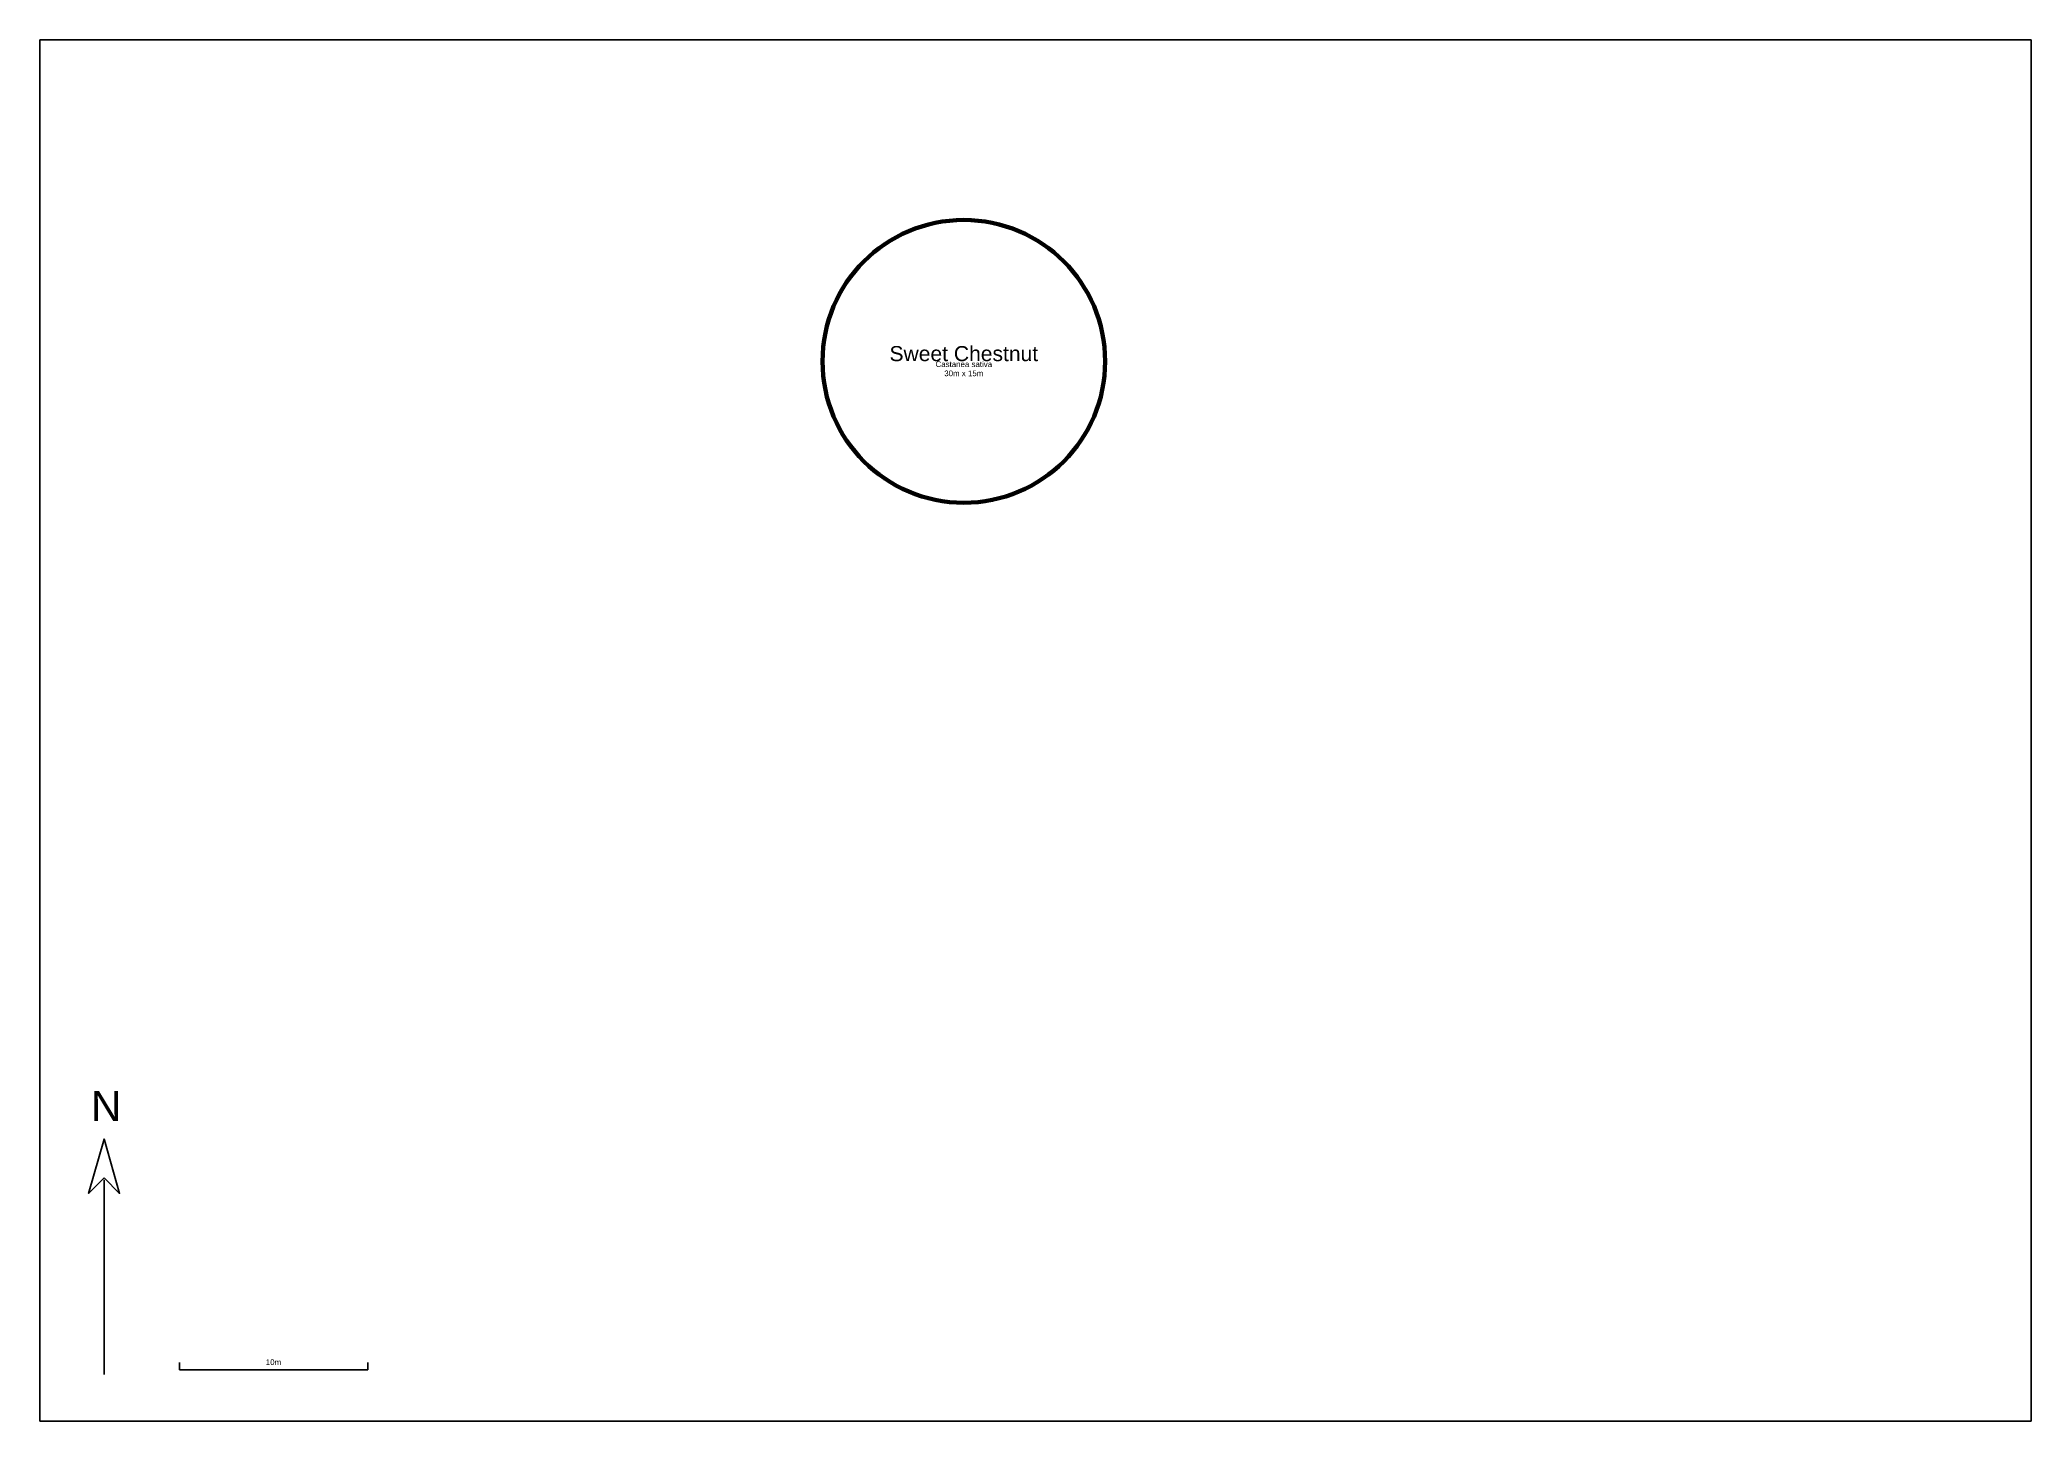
# Model space of a CAD drawing. Header units: metres. Extents: x 0 to 106, y 0 to 73.
import ezdxf

# ---------------------------------------------------------------- set-up
doc = ezdxf.new("R2010")
doc.units = ezdxf.units.M
doc.linetypes.add('ACAD_ISO14W100', pattern=[24, 12, -3, 0, -3, 0, -3, 0, -3])
for name, color, linetype, lineweight, true_color in [('Legend', 2, 'Continuous', 25, 0xffff00), ('Plant - Tree', 3, 'Continuous', 25, 0x00ff00), ('Plant label', 30, 'Continuous', 25, 0xff7f00), ('xSatellite', 178, 'Continuous', 25, 0x000000)]:
    doc.layers.add(name, color=color, linetype=linetype, lineweight=lineweight, true_color=true_color)
doc.styles.add('textstyle19', font='')
doc.styles.add('textstyle20', font='')
doc.styles.add('textstyle21', font='')
doc.styles.add('textstyle22', font='')
doc.styles.get('textstyle19').set_extended_font_data('Arial')
doc.styles.get('textstyle20').set_extended_font_data('Arial')
doc.styles.get('textstyle21').set_extended_font_data('Arial')
doc.styles.get('textstyle22').set_extended_font_data('Arial')
picture_1 = doc.add_image_def('image1.jpg', size_in_pixel=(613, 425))

# ---------------------------------------------------------------- blocks, each defined once
blk = doc.blocks.new('Tree - Castanea sativa')
at = {"layer": 'Plant - Tree', "lineweight": 106}
blk.add_circle((0, 0), 7.5, dxfattribs=at)
at = {"layer": 'Plant - Tree', "insert": (0, 0), "char_height": 0.8, "attachment_point": 8, "line_spacing_factor": 0.971628, "style": 'textstyle20'}
blk.add_mtext('\\c32767;Sweet Chestnut', dxfattribs=at)
at = {"layer": 'Plant label', "insert": (0, 0), "char_height": 0.3, "attachment_point": 2, "line_spacing_factor": 0.971628, "style": 'textstyle19'}
blk.add_mtext('\\c32767;Castanea sativa\\P30m x 15m', dxfattribs=at)

msp = doc.modelspace()

# ---------------------------------------------------------------- linework, layer by layer
at = {"layer": 'Legend'}
for p, q in [((7.41, 3.12), (7.41, 2.72)), ((7.41, 2.72), (17.41, 2.72)), ((17.41, 3.12), (17.41, 2.72))]:
    msp.add_line(p, q, dxfattribs=at)
for points in [[(3.41, 12.9), (4.23, 12.08), (3.43, 14.91), (3.41, 14.96), (2.59, 12.08), (3.41, 12.9)], [(3.41, 2.48), (3.41, 12.8)]]:
    msp.add_lwpolyline(points, dxfattribs=at)

# ---------------------------------------------------------------- block references
at = {"layer": 'Plant - Tree', "linetype": 'ACAD_ISO14W100'}
msp.add_blockref('Tree - Castanea sativa', (49.04, 56.22), dxfattribs=at)

# ---------------------------------------------------------------- texts
at = {"layer": 'Legend', "attachment_point": 2}
for s, insert, char_height, style in [('N', (3.52, 17.52), 1.6, 'textstyle22'), ('10m', (12.4, 3.28), 0.3, 'textstyle21')]:
    msp.add_mtext(s, dxfattribs=dict(at, insert=insert, char_height=char_height, style=style))

# ---------------------------------------------------------------- pictures from other files: only their frames are drawn
at = {"layer": 'xSatellite'}
image = msp.add_image(picture_1, insert=(0, 0), size_in_units=(105.69, 73.28), dxfattribs=at)
image.dxf.flags = 7

doc.saveas('drawing.dxf')
